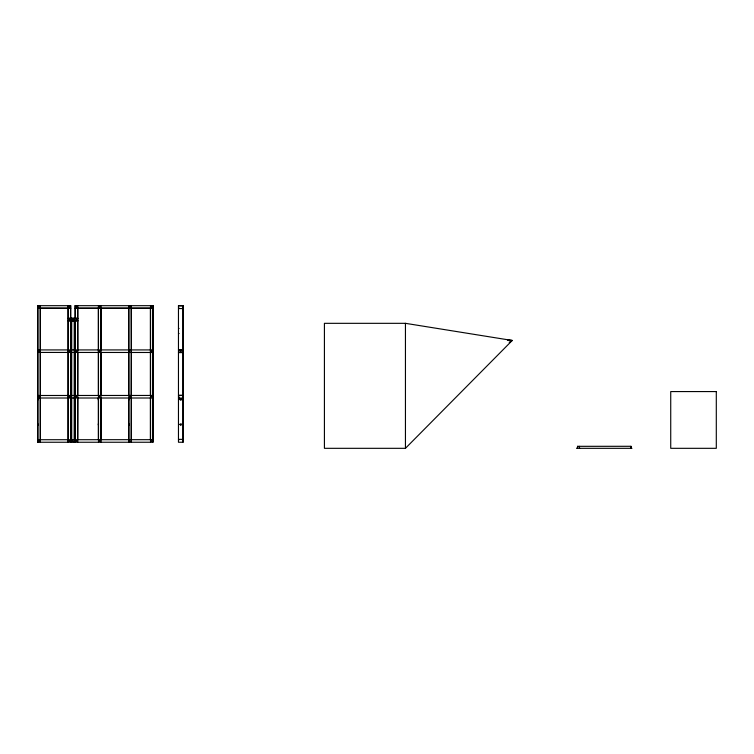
<?xml version="1.0" encoding="UTF-8"?>
<svg xmlns="http://www.w3.org/2000/svg" width="754" height="754" viewBox="0 0 754 754"><rect width="100%" height="100%" fill="white"/><g stroke="black" fill="none" stroke-linecap="round" stroke-linejoin="round"><path stroke-width="1.13" d="M37.719 399.252L37.785 398.366M37.738 351.43C37.757 348.348 37.775 354.323 37.738 350.761M37.738 424.775C37.775 421.618 37.785 427.198 37.719 424.54M37.775 398.809L37.728 400.11L37.728 398.366M70.603 424.775L70.64 423.654L70.593 425.171M70.584 398.63L70.584 400.138L70.584 398.366M75.183 424.313C75.287 427.424 75.183 421.637 75.24 424.775M75.202 399.488C75.221 396.378 75.193 402.146 75.259 399.026M98.425 424.775L98.472 423.654L98.425 425.171M128.774 424.775C128.736 421.561 128.84 427.49 128.811 424.313M128.774 399.026L128.755 399.488C128.793 396.321 128.802 401.882 128.83 399.252M152.939 351.204L152.949 350.318L152.949 352.09M152.939 424.313C153.043 427.584 152.939 421.495 152.996 424.775M153.015 399.252L152.949 400.11L153.005 398.366M98.472 400.11L98.416 398.366L98.425 400.11M153.015 351.43L153.005 352.09L152.958 350.978M152.949 398.366L152.939 399.488M69.415 351.336C70.612 350.685 68.077 351.637 69.387 351.138M69.387 396.793L68.897 396.661L69.387 396.661M577.611 446.293L577.347 448.319L577.639 446.321L630.975 446.293L631.239 448.319L630.947 446.321M405.445 448.319L512.239 340.478L405.445 323.325L324.418 323.325L324.418 448.319L405.445 448.319L405.445 323.325M509.176 342.241L512.239 340.478L507.546 340.177M178.462 305.785L183.109 305.785M178.462 396.83L179.103 396.83M71.715 442.146L71.715 318.292M183.052 442.146L183.052 305.738L178.462 305.681L178.462 442.249L183.109 442.249L183.109 305.681M37.7 305.681L70.669 305.681L70.669 442.146M153.034 305.681L75.164 305.681L75.164 318.716M37.7 305.785L40.33 305.785L40.33 442.146L40.273 305.785M70.669 305.785L68.105 305.785L68.105 442.146M75.164 305.785L77.794 305.785L77.737 442.146M150.47 305.785L153.034 305.785M75.221 308.197L153.034 308.197L75.164 308.254M178.519 308.565L183.052 308.565M178.519 328.386L179.103 328.433M178.462 333.466L179.103 333.522M178.519 349.818L183.052 349.818M37.7 349.922L153.034 349.922M178.462 349.922L183.109 349.922M77.794 350.044L77.69 308.113M101.017 350.044L100.913 308.113M131.366 350.044L131.253 308.113M178.519 350.044L179.103 350.044M77.794 352.372L77.69 395.558M101.017 352.372L100.913 395.558M131.366 352.372L131.243 395.558M178.519 352.372L179.103 352.486L178.462 352.486M37.757 352.438L153.034 352.486M183.109 352.486L182.468 352.438M178.519 352.599L183.052 352.599M178.519 395.332L183.052 395.332M37.7 395.492L153.034 395.445M178.462 395.445L183.109 395.445M77.794 397.886L77.681 439.818M101.017 397.886L100.913 439.818M131.366 397.886L131.253 439.818M178.519 397.886L179.103 397.886M37.757 398.008L153.034 398.008M178.462 398.008L179.103 398.008M182.468 398.008L183.109 398.008M178.519 398.112L183.052 398.112M178.462 399.29L179.103 399.243M179.65 399.611L181.921 399.611M178.519 439.365L183.052 439.365M37.757 439.733L153.034 439.676M178.462 439.676L179.103 439.733M182.468 439.733L183.109 439.676M37.7 442.249L153.034 442.249L152.977 305.681M576.631 448.319L631.956 448.319M507.546 340.318L512.239 340.478M98.425 398.395L98.482 399.252M152.921 305.785L152.921 442.146M150.527 305.785L150.527 442.146M150.414 308.113L150.414 395.558M150.404 397.471L150.414 439.818M131.309 442.146L131.309 305.785L128.793 305.785L128.849 442.146M128.736 308.141L128.736 395.124M128.736 397.471L128.736 439.789M100.961 442.146L101.017 305.785L98.444 305.785L98.501 442.146M98.388 308.141L98.388 395.124M98.388 397.471L98.388 439.789M75.221 305.681L75.221 442.146M75.164 321.072L75.164 395.124M75.164 397.471L75.164 439.789M74.231 318.292L74.175 442.146M70.612 305.681L70.622 442.146M68.162 305.785L68.162 442.146M37.813 305.785L37.813 442.146M37.757 305.681L37.757 442.249M77.737 318.292L68.049 318.348L77.794 318.292M38.548 306.755L39.038 306.887L38.548 306.755M38.548 351.138L39.02 351.336L38.577 351.081M38.548 396.661L39.038 396.793L38.548 396.661M38.548 441.043L39.038 441.175L38.548 441.043M69.396 306.755L69.877 306.887L69.396 306.755M68.897 319.262L69.387 319.394L68.897 319.262M72.459 319.262L72.95 319.394L72.459 319.262M76.022 306.755L76.503 306.887L76.022 306.755M76.512 319.262L77.002 319.394L76.512 319.262M69.886 396.727L69.415 396.595L69.886 396.727M76.022 351.138L76.484 351.336L76.041 351.081M69.396 441.043L69.877 441.175L69.396 441.043M76.022 396.661L76.503 396.793L76.022 396.661M72.459 441.043L72.95 441.175L72.459 441.043M76.022 441.043L76.503 441.175L76.022 441.043M99.245 306.755L99.726 306.887L99.245 306.755M99.245 351.138L99.726 351.27L99.245 351.138M99.245 396.661L99.726 396.793L99.245 396.661M99.245 441.043L99.726 441.175L99.245 441.043M129.584 306.755L130.074 306.887L129.584 306.755M129.584 351.138L130.046 351.336L129.65 351.025M129.584 396.661L130.074 396.793L129.584 396.661M129.584 441.043L130.074 441.175L129.584 441.043M151.752 306.755L152.242 306.887L151.752 306.755M151.752 351.138L152.223 351.336L151.78 351.081M151.752 396.661L152.242 396.793L151.752 396.661M151.752 441.043L152.242 441.175L151.752 441.043M179.933 350.978C181.017 354.352 182.562 348.593 179.933 350.978M179.933 399.026C181.017 402.41 182.562 396.642 179.933 399.026M179.933 424.313C181.017 427.697 182.562 421.929 179.933 424.313M70.669 308.197L37.757 308.197L70.669 308.254M179.103 308.197L178.519 308.197L179.103 308.254M183.052 308.197L182.468 308.254L183.109 308.254M77.794 320.799L68.105 320.799L77.794 320.855M716.3 391.571L670.73 391.571L670.73 448.319L716.3 448.319L716.3 391.571M579.553 448.291L579.26 446.321L579.553 448.319"/></g></svg>
